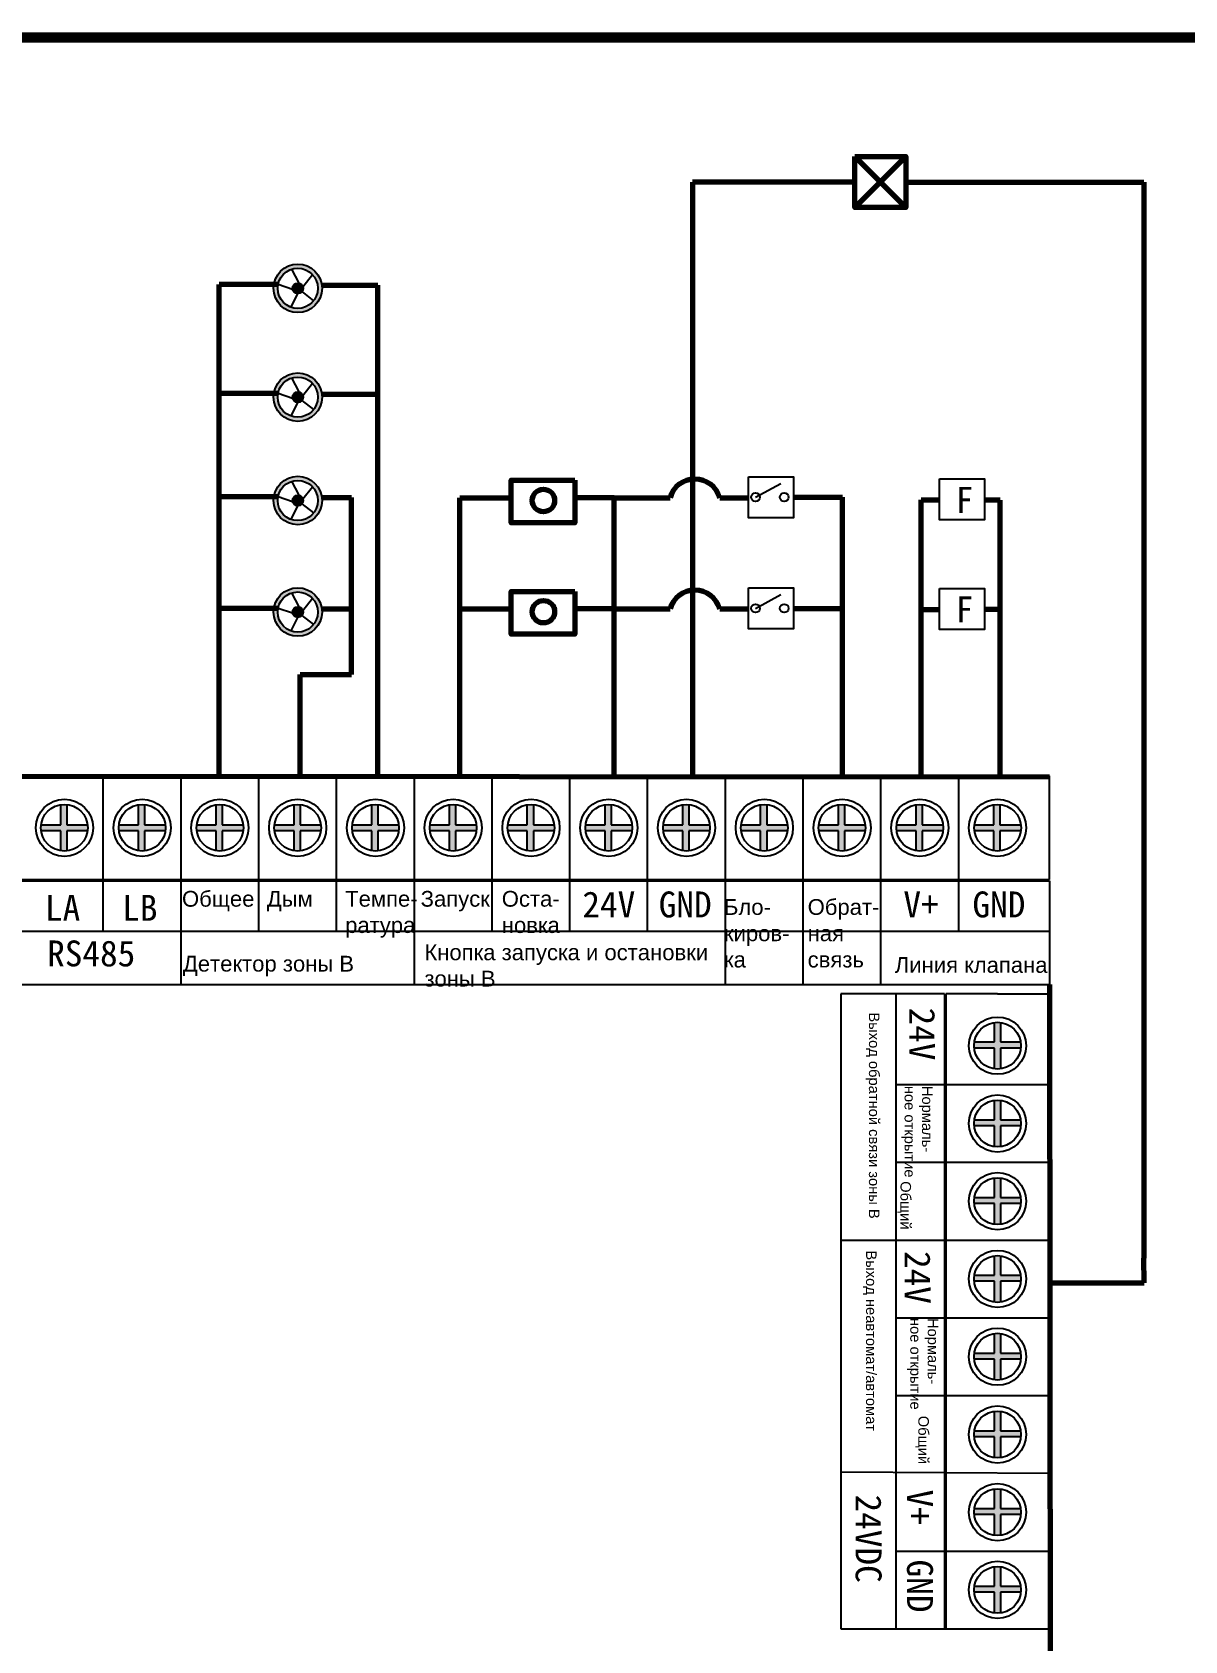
# Model space of a CAD drawing. Extents: x 48388 to 147340, y 33806 to 122092.
# Drawn here: x 55762 to 57953, y 63629 to 66688 of the extents above; entities that cross this region are included whole.
import ezdxf

# ---------------------------------------------------------------- set-up
doc = ezdxf.new("R2010")
doc.units = 0
doc.header["$LTSCALE"] = 1000
doc.header["$MEASUREMENT"] = 0
doc.layers.get('0').update_dxf_attribs({"linetype": 'CONTINUOUS'})
doc.styles.get("Standard").update_dxf_attribs({"font": 'GBENOR', "bigfont": 'GBCBIG'})

msp = doc.modelspace()

# ---------------------------------------------------------------- hatches: boundary and pattern name
h = msp.add_hatch(color=256)
h.paths.add_polyline_path([(56313.1, 66201, 1), (56220.8, 66201, 1)])
h.paths.add_polyline_path([(56305.2, 66201, 1), (56228.7, 66201, 1)], flags=16)
h.paths.add_polyline_path([(56277.1, 66201, -1), (56256.8, 66201, -1)], flags=0)
for points in [[(56277.1, 66201, 1), (56256.8, 66201, 1)], [(56277.1, 65994.1, 1), (56256.8, 65994.1, 1)], [(56277.1, 65797.5, 1), (56256.8, 65797.5, 1)], [(56277.1, 65585.4, 1), (56256.8, 65585.4, 1)], [(55867.4, 65181.1), (55827.7, 65181.1), (55827.7, 65219.6, 0.065158), (55816.2, 65219.3), (55816.2, 65181.1), (55779.1, 65181.1, 0.032725), (55778.7, 65175.3, 0.032337), (55779.1, 65169.5), (55816.2, 65169.5), (55816.2, 65131.3, 0.065158), (55827.7, 65131), (55827.7, 65169.5), (55867.4, 65169.5, 0.032337), (55867.8, 65175.3, 0.032725)], [(56015.2, 65181.1), (55975.6, 65181.1), (55975.6, 65219.6, 0.065158), (55964, 65219.3), (55964, 65181.1), (55926.9, 65181.1, 0.032725), (55926.5, 65175.3, 0.032337), (55926.9, 65169.5), (55964, 65169.5), (55964, 65131.3, 0.065158), (55975.6, 65131), (55975.6, 65169.5), (56015.2, 65169.5, 0.032337), (56015.6, 65175.3, 0.032725)], [(56163.1, 65181.1), (56123.4, 65181.1), (56123.4, 65219.6, 0.065158), (56111.8, 65219.3), (56111.8, 65181.1), (56074.7, 65181.1, 0.032725), (56074.4, 65175.3, 0.032337), (56074.7, 65169.5), (56111.8, 65169.5), (56111.8, 65131.3, 0.065158), (56123.4, 65131), (56123.4, 65169.5), (56163.1, 65169.5, 0.032337), (56163.4, 65175.3, 0.032725)], [(56310.9, 65181.1), (56271.2, 65181.1), (56271.2, 65219.6, 0.065158), (56259.7, 65219.3), (56259.7, 65181.1), (56222.6, 65181.1, 0.032725), (56222.2, 65175.3, 0.032337), (56222.6, 65169.5), (56259.7, 65169.5), (56259.7, 65131.3, 0.065158), (56271.2, 65131), (56271.2, 65169.5), (56310.9, 65169.5, 0.032337), (56311.3, 65175.3, 0.032725)], [(56458.7, 65181.1), (56419.1, 65181.1), (56419.1, 65219.6, 0.065158), (56407.5, 65219.3), (56407.5, 65181.1), (56370.4, 65181.1, 0.032725), (56370, 65175.3, 0.032337), (56370.4, 65169.5), (56407.5, 65169.5), (56407.5, 65131.3, 0.065158), (56419.1, 65131), (56419.1, 65169.5), (56458.7, 65169.5, 0.032337), (56459.1, 65175.3, 0.032725)], [(56606.6, 65181.1), (56566.9, 65181.1), (56566.9, 65219.6, 0.065158), (56555.4, 65219.3), (56555.4, 65181.1), (56518.3, 65181.1, 0.032725), (56517.9, 65175.3, 0.032337), (56518.3, 65169.5), (56555.4, 65169.5), (56555.4, 65131.3, 0.065158), (56566.9, 65131), (56566.9, 65169.5), (56606.6, 65169.5, 0.032337), (56607, 65175.3, 0.032725)], [(56754.4, 65181.1), (56714.8, 65181.1), (56714.8, 65219.6, 0.065158), (56703.2, 65219.3), (56703.2, 65181.1), (56666.1, 65181.1, 0.032725), (56665.7, 65175.3, 0.032337), (56666.1, 65169.5), (56703.2, 65169.5), (56703.2, 65131.3, 0.065158), (56714.8, 65131), (56714.8, 65169.5), (56754.4, 65169.5, 0.032337), (56754.8, 65175.3, 0.032725)], [(56862.6, 65181.1), (56862.6, 65219.6, 0.065158), (56851, 65219.3), (56851, 65181.1), (56814, 65181.1, 0.032725), (56813.6, 65175.3, 0.032337), (56813.9, 65169.5), (56851, 65169.5), (56851, 65131.3, 0.065158), (56862.6, 65131), (56862.6, 65169.5), (56902.3, 65169.5, 0.032337), (56902.6, 65175.3, 0.032725), (56902.3, 65181.1)], [(57010.4, 65181.1), (57010.4, 65219.6, 0.065158), (56998.9, 65219.3), (56998.9, 65181.1), (56961.8, 65181.1, 0.032725), (56961.4, 65175.3, 0.032337), (56961.8, 65169.5), (56998.9, 65169.5), (56998.9, 65131.3, 0.065158), (57010.4, 65131), (57010.4, 65169.5), (57050.1, 65169.5, 0.032337), (57050.5, 65175.3, 0.032725), (57050.1, 65181.1)], [(57158.3, 65181.1), (57158.3, 65219.6, 0.065158), (57146.7, 65219.3), (57146.7, 65181.1), (57109.6, 65181.1, 0.032725), (57109.3, 65175.3, 0.032337), (57109.6, 65169.5), (57146.7, 65169.5), (57146.7, 65131.3, 0.065158), (57158.3, 65131), (57158.3, 65169.5), (57197.9, 65169.5, 0.032337), (57198.3, 65175.3, 0.032725), (57197.9, 65181.1)], [(57306.1, 65181.1), (57306.1, 65219.6, 0.065158), (57294.6, 65219.3), (57294.6, 65181.1), (57257.5, 65181.1, 0.032725), (57257.1, 65175.3, 0.032337), (57257.5, 65169.5), (57294.6, 65169.5), (57294.6, 65131.3, 0.065158), (57306.1, 65131), (57306.1, 65169.5), (57345.8, 65169.5, 0.032337), (57346.2, 65175.3, 0.032725), (57345.8, 65181.1)], [(57454, 65181.1), (57454, 65219.6, 0.065158), (57442.4, 65219.3), (57442.4, 65181.1), (57405.3, 65181.1, 0.032725), (57404.9, 65175.3, 0.032337), (57405.3, 65169.5), (57442.4, 65169.5), (57442.4, 65131.3, 0.065158), (57454, 65131), (57454, 65169.5), (57493.6, 65169.5, 0.032337), (57494, 65175.3, 0.032725), (57493.6, 65181.1)], [(57601.8, 65181.1), (57601.8, 65219.6, 0.065158), (57590.3, 65219.3), (57590.3, 65181.1), (57553.2, 65181.1, 0.032725), (57552.8, 65175.3, 0.032337), (57553.1, 65169.5), (57590.3, 65169.5), (57590.3, 65131.3, 0.065158), (57601.8, 65131), (57601.8, 65169.5), (57641.5, 65169.5, 0.032337), (57641.8, 65175.3, 0.032725), (57641.5, 65181.1)], [(57603, 64756.4), (57641.5, 64756.4, 0.02528), (57641.7, 64760.9, 0.039813), (57641.1, 64767.9), (57603, 64767.9), (57603, 64805, 0.065131), (57591.4, 64805), (57591.4, 64767.9), (57553.2, 64767.9, 0.039813), (57552.6, 64760.9, 0.02528), (57552.9, 64756.4), (57591.4, 64756.4), (57591.4, 64716.7, 0.065131), (57603, 64716.7)], [(57603, 64608.5), (57641.5, 64608.5, 0.02528), (57641.7, 64613, 0.039813), (57641.1, 64620.1), (57603, 64620.1), (57603, 64657.2, 0.065131), (57591.4, 64657.2), (57591.4, 64620.1), (57553.2, 64620.1, 0.039813), (57552.6, 64613, 0.02528), (57552.9, 64608.5), (57591.4, 64608.5), (57591.4, 64568.9, 0.065131), (57603, 64568.9)], [(57603, 64460.7), (57641.5, 64460.7, 0.02528), (57641.7, 64465.2, 0.039813), (57641.1, 64472.2), (57603, 64472.2), (57603, 64509.3, 0.065131), (57591.4, 64509.3), (57591.4, 64472.2), (57553.2, 64472.2, 0.039813), (57552.6, 64465.2, 0.02528), (57552.9, 64460.7), (57591.4, 64460.7), (57591.4, 64421, 0.065131), (57603, 64421)], [(57603, 64312.8), (57641.5, 64312.8, 0.02528), (57641.7, 64317.3, 0.039813), (57641.1, 64324.4), (57603, 64324.4), (57603, 64361.5, 0.065131), (57591.4, 64361.5), (57591.4, 64324.4), (57553.2, 64324.4, 0.039813), (57552.6, 64317.3, 0.02528), (57552.9, 64312.8), (57591.4, 64312.8), (57591.4, 64273.2, 0.065131), (57603, 64273.2)], [(57603, 64165), (57641.5, 64165, 0.02528), (57641.7, 64169.5, 0.039813), (57641.1, 64176.5), (57603, 64176.5), (57603, 64213.6, 0.065131), (57591.4, 64213.7), (57591.4, 64176.5), (57553.2, 64176.5, 0.039813), (57552.6, 64169.5, 0.02528), (57552.9, 64165), (57591.4, 64165), (57591.4, 64125.3, 0.065131), (57603, 64125.3)], [(57603, 64017.2), (57641.5, 64017.2, 0.02528), (57641.7, 64021.6, 0.039813), (57641.1, 64028.7), (57603, 64028.7), (57603, 64065.8, 0.065131), (57591.4, 64065.8), (57591.4, 64028.7), (57553.2, 64028.7, 0.039813), (57552.6, 64021.6, 0.02528), (57552.9, 64017.2), (57591.4, 64017.2), (57591.4, 63977.5, 0.065131), (57603, 63977.5)], [(57603, 63869.3), (57641.5, 63869.3, 0.02528), (57641.7, 63873.8, 0.039813), (57641.1, 63880.9), (57603, 63880.9), (57603, 63918, 0.065131), (57591.4, 63918), (57591.4, 63880.9), (57553.2, 63880.9, 0.039813), (57552.6, 63873.8, 0.02528), (57552.9, 63869.3), (57591.4, 63869.3), (57591.4, 63829.6, 0.065131), (57603, 63829.7)], [(57603, 63721.5), (57641.5, 63721.5, 0.02528), (57641.7, 63726, 0.039813), (57641.1, 63733), (57603, 63733), (57603, 63770.1, 0.065131), (57591.4, 63770.1), (57591.4, 63733), (57553.2, 63733, 0.039813), (57552.6, 63726, 0.02528), (57552.9, 63721.5), (57591.4, 63721.5), (57591.4, 63681.8, 0.065131), (57603, 63681.8)]]:
    msp.add_hatch(color=256).paths.add_polyline_path(points)
h = msp.add_hatch(color=256)
h.paths.add_polyline_path([(56313.1, 65994.1, 1), (56220.8, 65994.1, 1)])
h.paths.add_polyline_path([(56305.2, 65994.1, 1), (56228.7, 65994.1, 1)], flags=16)
h = msp.add_hatch(color=256)
h.paths.add_polyline_path([(56313.1, 65797.5, 1), (56220.8, 65797.5, 1)])
h.paths.add_polyline_path([(56305.2, 65797.5, 1), (56228.7, 65797.5, 1)], flags=16)
h = msp.add_hatch(color=256)
h.paths.add_polyline_path([(56313.1, 65585.4, 1), (56220.8, 65585.4, 1)])
h.paths.add_polyline_path([(56305.2, 65585.4, 1), (56228.7, 65585.4, 1)], flags=16)

# ---------------------------------------------------------------- linework, layer by layer
at = {"lineweight": 70}
for p, q in [((57325.7, 66451.7), (57423.1, 66354.4)), ((57423.1, 66451.7), (57325.7, 66354.4)), ((57017.5, 66403), (57017, 65273.4)), ((57325.7, 66403), (57017.5, 66403.1)), ((57423.1, 66403), (57875.6, 66403)), ((57875.6, 66403), (57875.6, 64356.9)), ((56117.4, 65273.8), (56117.4, 66208)), ((56229.4, 66208), (56117.4, 66208)), ((56312.7, 66206.9), (56418.9, 66206.9)), ((56418.9, 65273.8), (56418.9, 66206.9)), ((56229.4, 66001), (56117.4, 66001)), ((56312.7, 66000), (56418.9, 66000)), ((56229.4, 65804.5), (56117.4, 65804.5)), ((56312.7, 65803.4), (56368.7, 65803.4)), ((56368.7, 65466.7), (56368.7, 65803.4)), ((56574.8, 65273.8), (56574.8, 65802.8)), ((56574.8, 65802.8), (56672.6, 65802.8)), ((56868.1, 65802.8), (56793.6, 65802.8)), ((56868.1, 65273.8), (56868.1, 65802.8)), ((56868.1, 65802.8), (56974.6, 65802.8)), ((57069, 65802.8), (57123.7, 65802.8)), ((57209.3, 65803.8), (57302.7, 65803.8)), ((57302.7, 65273.8), (57302.7, 65803.8)), ((57452.2, 65273.8), (57452.2, 65798.7)), ((57452.2, 65798.7), (57486.6, 65798.7)), ((57602.2, 65798.5), (57572.2, 65798.5)), ((57602.2, 65273.8), (57602.2, 65798.5)), ((56229.4, 65592.4), (56117.4, 65592.4)), ((56312.7, 65591.3), (56365.8, 65591.3)), ((56574.8, 65591.3), (56672.6, 65591.3)), ((56868.1, 65591.3), (56793.6, 65591.3)), ((56868.1, 65591.3), (56974.6, 65591.3)), ((57069, 65591.3), (57123.7, 65591.3)), ((57209.3, 65592.4), (57302.7, 65592.4)), ((57452.2, 65590.5), (57486.6, 65590.5)), ((57602.2, 65590.2), (57572.2, 65590.2)), ((56271.6, 65273.8), (56271.6, 65466.7)), ((56271.6, 65466.7), (56368.7, 65466.7)), ((53802.7, 65273.8), (57695.9, 65272.3)), ((57695.7, 64877.2), (57697.5, 63332.7)), ((57876.1, 64310.2), (57875.6, 64356.9)), ((57696.4, 64310.2), (57876.1, 64310.2))]:
    msp.add_line(p, q, dxfattribs=at)
for p, q in [((56269.4, 66210.9), (56255.8, 66237.6)), ((56276.6, 66204.1), (56294.7, 66227.3)), ((56257.1, 66198.6), (56229.4, 66208)), ((56274.9, 66194.8), (56296.9, 66177.3)), ((56266.6, 66190.9), (56253.8, 66165.2)), ((56269.4, 66003.9), (56255.8, 66030.6)), ((56276.6, 65997.2), (56294.7, 66020.4)), ((56257.1, 65991.7), (56229.4, 66001)), ((56266.6, 65984), (56253.8, 65958.2)), ((56274.9, 65987.8), (56296.9, 65970.3)), ((56269.4, 65807.4), (56255.8, 65834.1)), ((57137.3, 65804), (57185.3, 65830)), ((56257.1, 65795.1), (56229.4, 65804.5)), ((56276.6, 65800.6), (56294.7, 65823.8)), ((56266.6, 65787.4), (56253.8, 65761.7)), ((56274.9, 65791.2), (56296.9, 65773.8)), ((56269.4, 65595.2), (56255.8, 65622)), ((57137.3, 65592.5), (57185.3, 65618.5)), ((56257.1, 65583), (56229.4, 65592.4)), ((56276.6, 65588.5), (56294.7, 65611.7)), ((56266.6, 65575.3), (56253.8, 65549.5)), ((56274.9, 65579.1), (56296.9, 65561.6)), ((53802.7, 65273.8), (57695.9, 65273.8)), ((53802.7, 65273.8), (56527.9, 65273.8)), ((55897.1, 64978.7), (55897.1, 65273.8)), ((56045, 64877.2), (56045, 65273.8)), ((56192.8, 64978.7), (56192.8, 65273.8)), ((56192.8, 65076.7), (56192.8, 65273.8)), ((56340.7, 64978.7), (56340.7, 65273.8)), ((56340.7, 65076.7), (56340.7, 65273.8)), ((56488.5, 64877.2), (56488.5, 65273.8)), ((56488.5, 65076.7), (56488.5, 65273.8)), ((56636.3, 64978.7), (56636.3, 65273.8)), ((56636.3, 65076.7), (56636.3, 65273.8)), ((56784.2, 64978.7), (56784.2, 65273.8)), ((56784.2, 65076.7), (56784.2, 65273.8)), ((56932, 64978.7), (56932, 65273.8)), ((56932, 65076.7), (56932, 65273.8)), ((57079.9, 64877.2), (57079.9, 65273.8)), ((57079.9, 65076.7), (57079.9, 65273.8)), ((57227.7, 64877.2), (57227.7, 65273.8)), ((57227.7, 65076.7), (57227.7, 65273.8)), ((57375.5, 64877.2), (57375.5, 65273.8)), ((57375.5, 65076.7), (57375.5, 65273.8)), ((57523.4, 64978.7), (57523.4, 65273.8)), ((57523.4, 65076.7), (57523.4, 65273.8)), ((57695.9, 65076.7), (57695.9, 65273.8)), ((53802.7, 65076.7), (57695.9, 65076.7)), ((53802.7, 65074.3), (57695.9, 65074.3)), ((57695.9, 65074.3), (57695.9, 64877.2)), ((55157.9, 64978.7), (57695.9, 64978.7)), ((57375.5, 64978.7), (57695.9, 64978.7)), ((53802.7, 64877.2), (57695.9, 64877.2)), ((57496.2, 64859.4), (57299, 64859.4)), ((57299, 64859.4), (57299, 63652)), ((57404, 64859.4), (57404, 63652)), ((57496.2, 64859.4), (57496.2, 63652)), ((57597.2, 64859.4), (57498.6, 64859.4)), ((57498.6, 64859.4), (57498.6, 63652)), ((57597.2, 64859.4), (57646.5, 64859.4)), ((57646.5, 64859.4), (57695.7, 64859.4)), ((57695.7, 64859.4), (57695.7, 63652)), ((57404, 64686.9), (57695.7, 64686.9)), ((57404, 64539.1), (57695.7, 64539.1)), ((57299, 64391.3), (57695.7, 64391.3)), ((57404, 64243.4), (57695.7, 64243.4)), ((57404, 64095.6), (57695.7, 64095.6)), ((57299, 63950.3), (57695.7, 63947.7)), ((57404, 63799.9), (57695.7, 63799.9)), ((57299, 63652), (57695.7, 63652))]:
    msp.add_line(p, q)
at = {"const_width": 19.7}
msp.add_lwpolyline([(53467, 61020.8), (61154.8, 61020.8), (61154.8, 66678.2), (53467, 66678.2)], close=True, dxfattribs=at)
at = {"lineweight": 70}
for points in [[(57325.7, 66451.7), (57423.1, 66451.7), (57423.1, 66354.4), (57325.7, 66354.4)], [(56793.6, 65836), (56793.6, 65754.8), (56672.6, 65754.8), (56672.6, 65836)], [(56793.6, 65624.6), (56793.6, 65543.3), (56672.6, 65543.3), (56672.6, 65624.6)]]:
    msp.add_lwpolyline(points, close=True, dxfattribs=at)
for points in [[(57123.7, 65842.8), (57209.3, 65842.8), (57209.3, 65764.8), (57123.7, 65764.8)], [(57486.6, 65838.7), (57572.2, 65838.7), (57572.2, 65760.8), (57486.6, 65760.8)], [(57123.7, 65631.3), (57209.3, 65631.3), (57209.3, 65553.4), (57123.7, 65553.4)], [(57486.6, 65630.5), (57572.2, 65630.5), (57572.2, 65552.5), (57486.6, 65552.5)]]:
    msp.add_lwpolyline(points, close=True)
for points in [[(55816.2, 65181.1), (55816.2, 65219.3)], [(55827.7, 65219.6), (55827.7, 65181.1)], [(55964, 65181.1), (55964, 65219.3)], [(55975.6, 65219.6), (55975.6, 65181.1)], [(56111.8, 65181.1), (56111.8, 65219.3)], [(56123.4, 65219.6), (56123.4, 65181.1)], [(56259.7, 65181.1), (56259.7, 65219.3)], [(56271.2, 65219.6), (56271.2, 65181.1)], [(56407.5, 65181.1), (56407.5, 65219.3)], [(56419.1, 65219.6), (56419.1, 65181.1)], [(56555.4, 65181.1), (56555.4, 65219.3)], [(56566.9, 65219.6), (56566.9, 65181.1)], [(56703.2, 65181.1), (56703.2, 65219.3)], [(56714.8, 65219.6), (56714.8, 65181.1)], [(56851, 65181.1), (56851, 65219.3)], [(56862.6, 65219.6), (56862.6, 65181.1)], [(56998.9, 65181.1), (56998.9, 65219.3)], [(57010.4, 65219.6), (57010.4, 65181.1)], [(57146.7, 65181.1), (57146.7, 65219.3)], [(57158.3, 65219.6), (57158.3, 65181.1)], [(57294.6, 65181.1), (57294.6, 65219.3)], [(57306.1, 65219.6), (57306.1, 65181.1)], [(57442.4, 65181.1), (57442.4, 65219.3)], [(57454, 65219.6), (57454, 65181.1)], [(57590.3, 65181.1), (57590.3, 65219.3)], [(57601.8, 65219.6), (57601.8, 65181.1)], [(55779.1, 65181.1), (55816.2, 65181.1)], [(55816.2, 65169.5), (55779.1, 65169.5)], [(55816.2, 65131.3), (55816.2, 65169.5)], [(55827.7, 65181.1), (55867.4, 65181.1)], [(55867.4, 65169.5), (55827.7, 65169.5)], [(55827.7, 65169.5), (55827.7, 65131)], [(55926.9, 65181.1), (55964, 65181.1)], [(55964, 65169.5), (55926.9, 65169.5)], [(55964, 65131.3), (55964, 65169.5)], [(55975.6, 65181.1), (56015.2, 65181.1)], [(56015.2, 65169.5), (55975.6, 65169.5)], [(55975.6, 65169.5), (55975.6, 65131)], [(56074.7, 65181.1), (56111.8, 65181.1)], [(56111.8, 65169.5), (56074.7, 65169.5)], [(56111.8, 65131.3), (56111.8, 65169.5)], [(56123.4, 65181.1), (56163.1, 65181.1)], [(56123.4, 65169.5), (56123.4, 65131)], [(56163.1, 65169.5), (56123.4, 65169.5)], [(56222.6, 65181.1), (56259.7, 65181.1)], [(56259.7, 65169.5), (56222.6, 65169.5)], [(56259.7, 65131.3), (56259.7, 65169.5)], [(56271.2, 65181.1), (56310.9, 65181.1)], [(56310.9, 65169.5), (56271.2, 65169.5)], [(56271.2, 65169.5), (56271.2, 65131)], [(56370.4, 65181.1), (56407.5, 65181.1)], [(56407.5, 65169.5), (56370.4, 65169.5)], [(56407.5, 65131.3), (56407.5, 65169.5)], [(56419.1, 65181.1), (56458.7, 65181.1)], [(56419.1, 65169.5), (56419.1, 65131)], [(56458.7, 65169.5), (56419.1, 65169.5)], [(56518.3, 65181.1), (56555.4, 65181.1)], [(56555.4, 65169.5), (56518.3, 65169.5)], [(56555.4, 65131.3), (56555.4, 65169.5)], [(56566.9, 65181.1), (56606.6, 65181.1)], [(56566.9, 65169.5), (56566.9, 65131)], [(56606.6, 65169.5), (56566.9, 65169.5)], [(56666.1, 65181.1), (56703.2, 65181.1)], [(56703.2, 65169.5), (56666.1, 65169.5)], [(56703.2, 65131.3), (56703.2, 65169.5)], [(56714.8, 65181.1), (56754.4, 65181.1)], [(56714.8, 65169.5), (56714.8, 65131)], [(56754.4, 65169.5), (56714.8, 65169.5)], [(56851, 65169.5), (56813.9, 65169.5)], [(56814, 65181.1), (56851, 65181.1)], [(56851, 65131.3), (56851, 65169.5)], [(56862.6, 65181.1), (56902.3, 65181.1)], [(56862.6, 65169.5), (56862.6, 65131)], [(56902.3, 65169.5), (56862.6, 65169.5)], [(56961.8, 65181.1), (56998.9, 65181.1)], [(56998.9, 65169.5), (56961.8, 65169.5)], [(56998.9, 65131.3), (56998.9, 65169.5)], [(57010.4, 65181.1), (57050.1, 65181.1)], [(57010.4, 65169.5), (57010.4, 65131)], [(57050.1, 65169.5), (57010.4, 65169.5)], [(57109.6, 65181.1), (57146.7, 65181.1)], [(57146.7, 65169.5), (57109.6, 65169.5)], [(57146.7, 65131.3), (57146.7, 65169.5)], [(57158.3, 65181.1), (57197.9, 65181.1)], [(57158.3, 65169.5), (57158.3, 65131)], [(57197.9, 65169.5), (57158.3, 65169.5)], [(57257.5, 65181.1), (57294.6, 65181.1)], [(57294.6, 65169.5), (57257.5, 65169.5)], [(57294.6, 65131.3), (57294.6, 65169.5)], [(57306.1, 65181.1), (57345.8, 65181.1)], [(57306.1, 65169.5), (57306.1, 65131)], [(57345.8, 65169.5), (57306.1, 65169.5)], [(57405.3, 65181.1), (57442.4, 65181.1)], [(57442.4, 65169.5), (57405.3, 65169.5)], [(57442.4, 65131.3), (57442.4, 65169.5)], [(57454, 65181.1), (57493.6, 65181.1)], [(57493.6, 65169.5), (57454, 65169.5)], [(57454, 65169.5), (57454, 65131)], [(57590.3, 65169.5), (57553.1, 65169.5)], [(57553.2, 65181.1), (57590.3, 65181.1)], [(57590.3, 65131.3), (57590.3, 65169.5)], [(57601.8, 65181.1), (57641.5, 65181.1)], [(57601.8, 65169.5), (57601.8, 65131)], [(57641.5, 65169.5), (57601.8, 65169.5)], [(57591.4, 64767.9), (57591.4, 64805)], [(57603, 64805), (57603, 64767.9)], [(57553.2, 64767.9), (57591.4, 64767.9)], [(57603, 64767.9), (57641.1, 64767.9)], [(57591.4, 64756.4), (57552.9, 64756.4)], [(57591.4, 64716.7), (57591.4, 64756.4)], [(57641.5, 64756.4), (57603, 64756.4)], [(57603, 64756.4), (57603, 64716.7)], [(57591.4, 64620.1), (57591.4, 64657.2)], [(57603, 64657.2), (57603, 64620.1)], [(57591.4, 64608.5), (57552.9, 64608.5)], [(57553.2, 64620.1), (57591.4, 64620.1)], [(57591.4, 64568.9), (57591.4, 64608.5)], [(57603, 64620.1), (57641.1, 64620.1)], [(57641.5, 64608.5), (57603, 64608.5)], [(57603, 64608.5), (57603, 64568.9)], [(57591.4, 64472.2), (57591.4, 64509.3)], [(57603, 64509.3), (57603, 64472.2)], [(57591.4, 64460.7), (57552.9, 64460.7)], [(57553.2, 64472.2), (57591.4, 64472.2)], [(57591.4, 64421), (57591.4, 64460.7)], [(57603, 64472.2), (57641.1, 64472.2)], [(57641.5, 64460.7), (57603, 64460.7)], [(57603, 64460.7), (57603, 64421)], [(57591.4, 64324.4), (57591.4, 64361.5)], [(57603, 64361.5), (57603, 64324.4)], [(57591.4, 64312.8), (57552.9, 64312.8)], [(57553.2, 64324.4), (57591.4, 64324.4)], [(57591.4, 64273.2), (57591.4, 64312.8)], [(57603, 64324.4), (57641.1, 64324.4)], [(57641.5, 64312.8), (57603, 64312.8)], [(57603, 64312.8), (57603, 64273.2)], [(57591.4, 64176.5), (57591.4, 64213.7)], [(57603, 64213.6), (57603, 64176.5)], [(57553.2, 64176.5), (57591.4, 64176.5)], [(57603, 64176.5), (57641.1, 64176.5)], [(57591.4, 64165), (57552.9, 64165)], [(57591.4, 64125.3), (57591.4, 64165)], [(57641.5, 64165), (57603, 64165)], [(57603, 64165), (57603, 64125.3)], [(57591.4, 64028.7), (57591.4, 64065.8)], [(57603, 64065.8), (57603, 64028.7)], [(57553.2, 64028.7), (57591.4, 64028.7)], [(57603, 64028.7), (57641.1, 64028.7)], [(57591.4, 64017.2), (57552.9, 64017.2)], [(57591.4, 63977.5), (57591.4, 64017.2)], [(57641.5, 64017.2), (57603, 64017.2)], [(57603, 64017.2), (57603, 63977.5)], [(57591.4, 63880.9), (57591.4, 63918)], [(57603, 63918), (57603, 63880.9)], [(57553.2, 63880.9), (57591.4, 63880.9)], [(57603, 63880.9), (57641.1, 63880.9)], [(57591.4, 63869.3), (57552.9, 63869.3)], [(57591.4, 63829.6), (57591.4, 63869.3)], [(57641.5, 63869.3), (57603, 63869.3)], [(57603, 63869.3), (57603, 63829.7)], [(57591.4, 63733), (57591.4, 63770.1)], [(57603, 63770.1), (57603, 63733)], [(57591.4, 63721.5), (57552.9, 63721.5)], [(57553.2, 63733), (57591.4, 63733)], [(57591.4, 63681.8), (57591.4, 63721.5)], [(57603, 63733), (57641.1, 63733)], [(57641.5, 63721.5), (57603, 63721.5)], [(57603, 63721.5), (57603, 63681.8)]]:
    msp.add_lwpolyline(points)
for centre, radius in [((56266.9, 66201), 46.1), ((56266.9, 66201), 46.1), ((56266.9, 66201), 38.2), ((56266.9, 66201), 10.1), ((56266.9, 65994.1), 46.1), ((56266.9, 65994.1), 46.1), ((56266.9, 65994.1), 38.2), ((56266.9, 65994.1), 10.1), ((56266.9, 65797.5), 46.1), ((56266.9, 65797.5), 46.1), ((56266.9, 65797.5), 38.2), ((56266.9, 65797.5), 10.1), ((57137.3, 65804), 8.22), ((57191.8, 65804), 8.22), ((56266.9, 65585.4), 46.1), ((56266.9, 65585.4), 46.1), ((56266.9, 65585.4), 38.2), ((56266.9, 65585.4), 10.1), ((57137.3, 65592.5), 8.22), ((57191.8, 65592.5), 8.22), ((55823.2, 65175.3), 54.4), ((55823.2, 65175.3), 44.5), ((55971.1, 65175.3), 54.4), ((55971.1, 65175.3), 44.5), ((56118.9, 65175.3), 54.4), ((56118.9, 65175.3), 44.5), ((56266.7, 65175.3), 54.4), ((56266.7, 65175.3), 44.5), ((56414.6, 65175.3), 54.4), ((56414.6, 65175.3), 44.5), ((56562.4, 65175.3), 54.4), ((56562.4, 65175.3), 44.5), ((56710.3, 65175.3), 54.4), ((56710.3, 65175.3), 44.5), ((56858.1, 65175.3), 54.4), ((56858.1, 65175.3), 44.5), ((57005.9, 65175.3), 54.4), ((57005.9, 65175.3), 44.5), ((57153.8, 65175.3), 54.4), ((57153.8, 65175.3), 44.5), ((57301.6, 65175.3), 54.4), ((57301.6, 65175.3), 44.5), ((57449.5, 65175.3), 54.4), ((57449.5, 65175.3), 44.5), ((57597.3, 65175.3), 54.4), ((57597.3, 65175.3), 44.5), ((57597.2, 64760.9), 54.4), ((57597.2, 64760.9), 44.5), ((57597.2, 64613), 54.4), ((57597.2, 64613), 44.5), ((57597.2, 64465.2), 54.4), ((57597.2, 64465.2), 44.5), ((57597.2, 64317.3), 54.4), ((57597.2, 64317.3), 44.5), ((57597.2, 64169.5), 54.4), ((57597.2, 64169.5), 44.5), ((57597.2, 64021.6), 54.4), ((57597.2, 64021.6), 44.5), ((57597.2, 63873.8), 54.4), ((57597.2, 63873.8), 44.5), ((57597.2, 63726), 54.4), ((57597.2, 63726), 44.5)]:
    msp.add_circle(centre, radius)
for centre in [(56733.8, 65797.5), (56733.8, 65586.1)]:
    msp.add_circle(centre, 21.4, dxfattribs=at)
for centre in [(57021.8, 65789.3), (57021.8, 65577.9)]:
    msp.add_arc(centre, 49.1, 15.8663, 164.1337, dxfattribs=at)

# ---------------------------------------------------------------- texts
at = {"attachment_point": 1}
for s, insert, char_height, width in [('{\\f宋体|b0|i0|c134|p54;F}', (57517.7, 65823.3), 49.28, 40.214), ('{\\f宋体|b0|i0|c134|p54;F}', (57517.7, 65615.1), 49.28, 40.214), ('{\\f宋体|b0|i0|c134|p54;LA}', (55786.3, 65047.6), 49.28, 143.968), ('{\\f宋体|b0|i0|c134|p54;LB}', (55933.1, 65047.6), 49.28, 143.968), ('{\\fArial|b0|i0|c204|p34;\\H0.60876x;Общее}', (56046.8, 65055.2), 49.28, 143.966), ('{\\fArial|b0|i0|c204|p34;Дым}', (56208.1, 65055.3), 30, 143.968), ('{\\fArial|b0|i0|c204|p34;Темпе-\\Pратура}', (56357, 65055.2), 30, 143.968), ('{\\fArial|b0|i0|c204|p34;Запуск}', (56500.5, 65055.2), 30, 143.968), ('{\\fArial|b0|i0|c204|p34;Оста-\\Pновка}', (56654.7, 65055.2), 30, 143.968), ('{\\f宋体|b0|i0|c134|p54;24V}', (56807.9, 65054.1), 49.28, 143.968), ('{\\f宋体|b0|i0|c134|p54;GND}', (56953.1, 65054.1), 49.28, 143.968), ('{\\fArial|b0|i0|c204|p34;Бло-\\Pкиров-\\Pка}', (57077.1, 65039.6), 30, 143.968), ('{\\fArial|b0|i0|c204|p34;Обрат-\\Pная\\Pсвязь}', (57236.2, 65039.6), 30, 143.968), ('{\\f宋体|b0|i0|c134|p54;V+}', (57418.2, 65054.1), 49.28, 143.968), ('{\\f宋体|b0|i0|c134|p54;GND}', (57549.5, 65054.1), 49.28, 143.968), ('{\\f宋体|b0|i0|c134|p54;RS485}', (55790.4, 64960.9), 49.28, 206.941), ('{\\fArial|b0|i0|c204|p34;Кнопка запуска и остановки зоны \\fArial|b0|i0|c0|p34;B}', (56507.6, 64953.4), 30, 583.099), ('{\\fArial|b0|i0|c204|p34;Детектор зоны \\fArial|b0|i0|c0|p34;B}', (56048.5, 64931.8), 30, 461.549), ('{\\fArial|b0|i0|c204|p34;\\H0.60876x;Линия клапана}', (57401.9, 64929.4), 49.28, 288.172)]:
    msp.add_mtext(s, dxfattribs=dict(at, insert=insert, char_height=char_height, width=width))
at = {"attachment_point": 1, "rotation": 270}
for s, insert, char_height, width in [('{\\fArial|b0|i0|c204|p34;\\H0.40584x;Выход обратной связи\\fArial|b0|i0|c0|p34; \\fArial|b0|i0|c204|p34;зоны В}', (57372.7, 64824.2), 49.2804, 421.249), ('{\\f宋体|b0|i0|c134|p54;24V}', (57478.6, 64833.4), 49.28, 143.968), ('{\\fArial|b0|i0|c204|p34;\\H0.40584x;Нормаль-\\Pное открытие}', (57473.8, 64684.5), 49.28, 180.123), ('{\\fArial|b0|i0|c204|p34;Общий}', (57432.7, 64503.2), 20, 143.968), ('{\\fArial|b0|i0|c204|p34;\\H0.40584x;Выход неавтомат/автомат}', (57367.2, 64371.6), 49.28, 499.595), ('{\\f宋体|b0|i0|c134|p54;24V}', (57469.9, 64370.4), 49.28, 143.968), ('{\\fArial|b0|i0|c204|p34;\\H0.40584x;Нормаль-\\Pное открытие}', (57484.6, 64243.1), 49.28, 180.123), ('{\\fArial|b0|i0|c204|p34;Общий}', (57466.6, 64057.1), 20, 143.968), ('{\\f宋体|b0|i0|c134|p54;24VDC}', (57376.7, 63907.4), 49.28, 173.627), ('{\\f宋体|b0|i0|c134|p54;V+}', (57474.4, 63916.8), 49.28, 143.968), ('{\\f宋体|b0|i0|c134|p54;GND}', (57474.4, 63783.7), 49.28, 143.968)]:
    msp.add_mtext(s, dxfattribs=dict(at, insert=insert, char_height=char_height, width=width))

doc.saveas('drawing.dxf')
